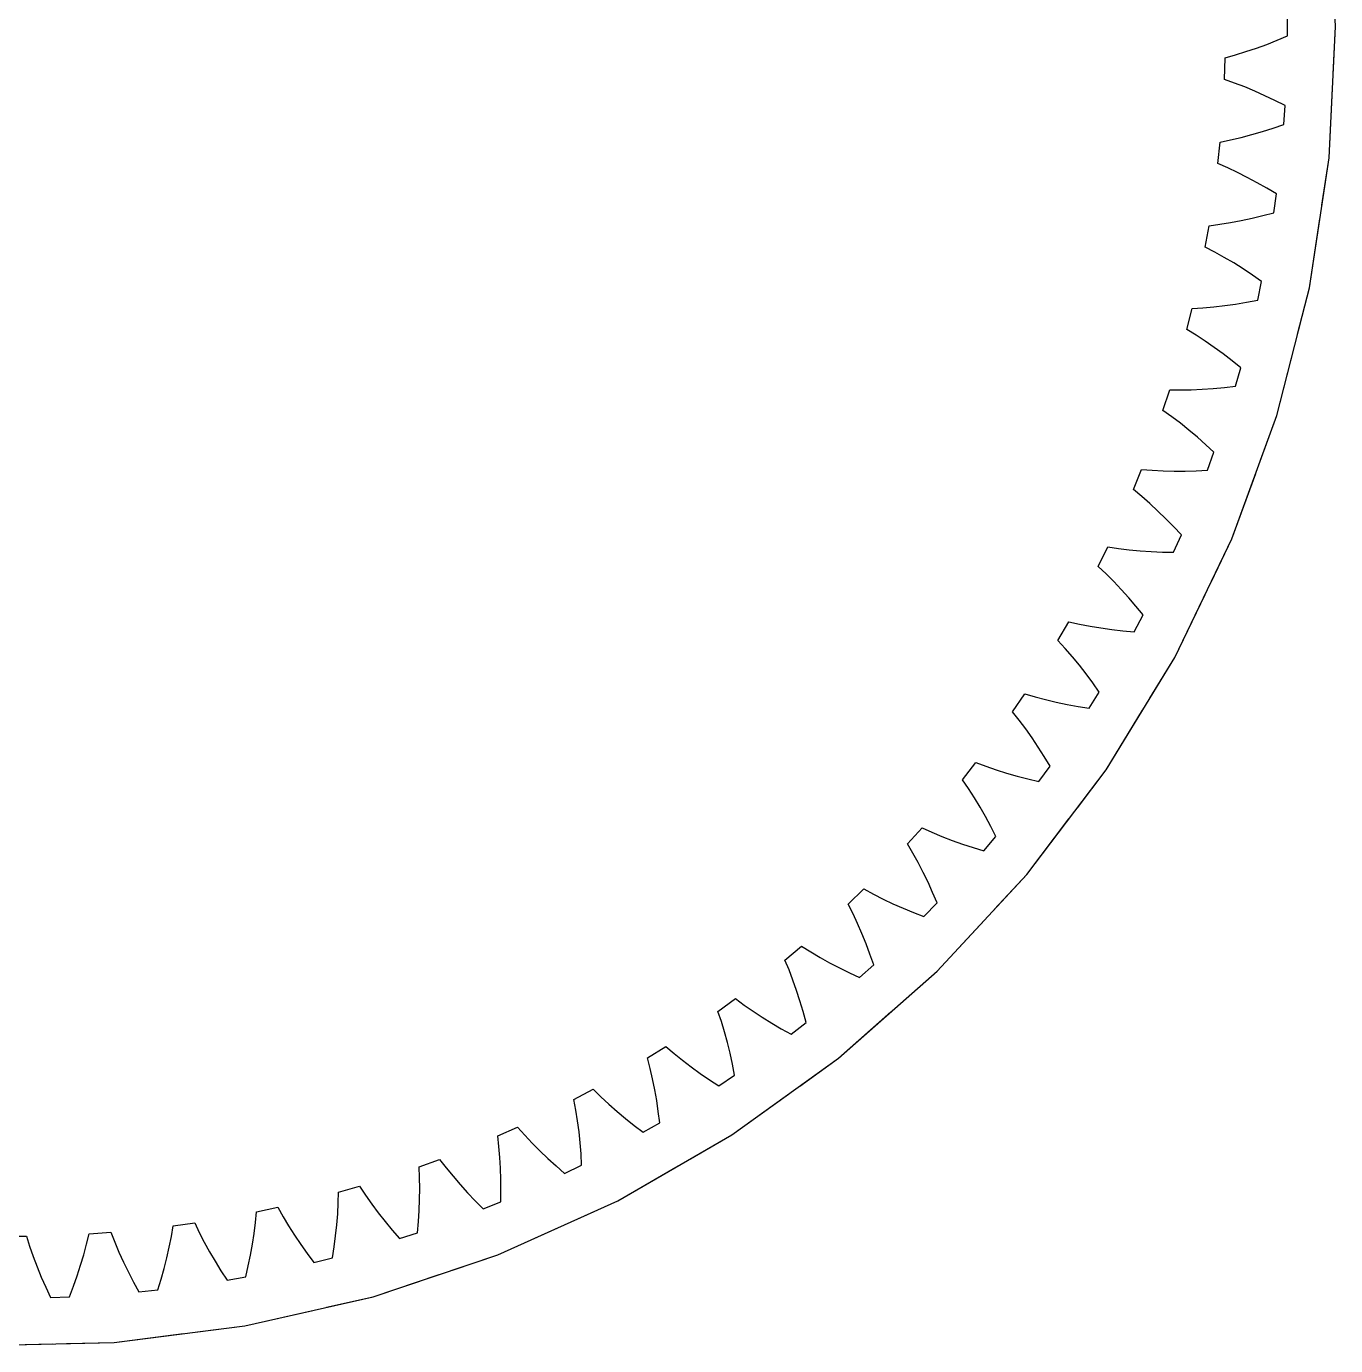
# Model space of a CAD drawing. Header units: millimetres. Extents: x -25 to 138, y -20 to 88.
# Drawn here: x 0.2 to 24, y 39 to 62.99 of the extents above; entities that cross this region are included whole.
import ezdxf

# ---------------------------------------------------------------- set-up
doc = ezdxf.new("R2010")
doc.units = ezdxf.units.MM
doc.linetypes.add('DASHED', pattern=[1.524, 1.27, -0.254])
doc.layers.add('HIDDEN', color=8, linetype='DASHED')
doc.layers.add('VISIBLE', color=7, linetype='CONTINUOUS')

msp = doc.modelspace()

# ---------------------------------------------------------------- linework, layer by layer
at = {"layer": 'HIDDEN'}
for points in [[(24, 62.99254), (23.88074, 65.38217)], [(23.12435, 62.81948), (23.12435, 63.1656)], [(-0.59834, 39), (1.79352, 39.05965), (4.16756, 39.35715), (6.50017, 39.88956), (8.76818, 40.65157), (10.94906, 41.63562), (13.02111, 42.83192), (14.96376, 44.22858), (16.75768, 45.81174), (18.38507, 47.56564), (19.82973, 49.47286), (21.07732, 51.51444), (22.11543, 53.67011), (22.93375, 55.91842), (23.52414, 58.23703), (23.88074, 60.60291), (24, 62.99254)], [(22.55903, 62.59675), (22.74766, 62.66593)], [(22.74766, 62.66593), (22.93611, 62.74024)], [(22.93611, 62.74024), (23.12435, 62.81948)], [(21.9788, 62.02704), (21.99261, 62.42253)], [(21.99261, 62.42253), (22.18146, 62.47472)], [(22.18146, 62.47472), (22.37028, 62.53292)], [(22.37028, 62.53292), (22.55903, 62.59675)], [(22.16354, 61.9618), (21.9788, 62.02704)], [(22.34785, 61.89057), (22.16354, 61.9618)], [(22.53168, 61.81373), (22.34785, 61.89057)], [(22.71503, 61.73156), (22.53168, 61.81373)], [(22.89784, 61.64429), (22.71503, 61.73156)], [(23.08009, 61.5521), (22.89784, 61.64429)], [(23.05595, 61.20683), (23.08009, 61.5521)], [(22.86264, 61.14091), (23.05595, 61.20683)], [(22.0913, 60.92868), (22.28372, 60.97357)], [(22.28372, 60.97357), (22.47647, 61.02408)], [(22.47647, 61.02408), (22.66946, 61.07993)], [(22.66946, 61.07993), (22.86264, 61.14091)], [(21.85791, 60.49623), (21.89928, 60.88979)], [(21.89928, 60.88979), (22.0913, 60.92868)], [(22.03765, 60.41826), (21.85791, 60.49623)], [(22.21654, 60.33435), (22.03765, 60.41826)], [(22.39457, 60.24487), (22.21654, 60.33435)], [(22.57173, 60.15011), (22.39457, 60.24487)], [(22.74801, 60.0503), (22.57173, 60.15011)], [(22.92339, 59.94563), (22.74801, 60.0503)], [(22.87522, 59.60288), (22.92339, 59.94563)], [(22.2844, 59.46099), (22.48082, 59.50325)], [(22.48082, 59.50325), (22.67779, 59.5506)], [(22.67779, 59.5506), (22.87522, 59.60288)], [(21.63054, 58.97758), (21.69925, 59.36729)], [(21.69925, 59.36729), (21.89352, 59.3927)], [(21.89352, 59.3927), (22.08861, 59.42405)], [(22.08861, 59.42405), (22.2844, 59.46099)], [(21.8044, 58.88726), (21.63054, 58.97758)], [(21.977, 58.79108), (21.8044, 58.88726)], [(22.14835, 58.6894), (21.977, 58.79108)], [(22.31847, 58.58251), (22.14835, 58.6894)], [(22.48736, 58.47064), (22.31847, 58.58251)], [(22.65501, 58.35399), (22.48736, 58.47064)], [(22.58305, 58.01544), (22.65501, 58.35399)], [(21.29777, 57.47849), (21.39351, 57.86246)], [(21.39351, 57.86246), (21.58908, 57.87425)], [(21.58908, 57.87425), (21.78587, 57.89192)], [(21.78587, 57.89192), (21.98377, 57.91511)], [(21.98377, 57.91511), (22.18266, 57.94357)], [(22.18266, 57.94357), (22.38245, 57.97707)], [(22.38245, 57.97707), (22.58305, 58.01544)], [(21.46491, 57.37626), (21.29777, 57.47849)], [(21.63038, 57.26827), (21.46491, 57.37626)], [(21.79422, 57.15489), (21.63038, 57.26827)], [(21.95648, 57.03639), (21.79422, 57.15489)], [(22.11715, 56.91302), (21.95648, 57.03639)], [(22.27626, 56.78496), (22.11715, 56.91302)], [(22.18085, 56.45225), (22.27626, 56.78496)], [(20.86125, 56.00626), (20.98354, 56.38262)], [(20.98354, 56.38262), (21.17945, 56.38074)], [(21.17945, 56.38074), (21.377, 56.38464)], [(21.377, 56.38464), (21.57604, 56.39397)], [(21.57604, 56.39397), (21.77642, 56.40848)], [(21.77642, 56.40848), (21.97806, 56.42796)], [(21.97806, 56.42796), (22.18085, 56.45225)], [(21.02086, 55.89263), (20.86125, 56.00626)], [(21.17839, 55.77336), (21.02086, 55.89263)], [(21.33392, 55.64882), (21.17839, 55.77336)], [(21.48751, 55.5193), (21.33392, 55.64882)], [(21.63919, 55.38501), (21.48751, 55.5193)], [(21.78897, 55.24617), (21.63919, 55.38501)], [(21.67059, 54.92093), (21.78897, 55.24617)], [(20.3231, 54.56807), (20.47134, 54.93499)], [(20.47134, 54.93499), (20.66665, 54.91945)], [(20.66665, 54.91945), (20.86399, 54.90955)], [(20.86399, 54.90955), (21.06318, 54.90498)], [(21.06318, 54.90498), (21.2641, 54.90547)], [(21.2641, 54.90547), (21.4666, 54.91084)], [(21.4666, 54.91084), (21.67059, 54.92093)], [(20.47438, 54.44358), (20.3231, 54.56807)], [(20.62321, 54.31361), (20.47438, 54.44358)], [(20.76968, 54.17853), (20.62321, 54.31361)], [(20.91386, 54.03861), (20.76968, 54.17853)], [(21.0558, 53.89407), (20.91386, 54.03861)], [(21.05476, 53.42892), (21.19554, 53.74511)], [(21.19554, 53.74511), (21.0558, 53.89407)], [(19.68593, 53.17093), (19.85941, 53.5266)], [(19.85941, 53.5266), (20.05315, 53.49748)], [(20.05315, 53.49748), (20.24932, 53.47384)], [(20.24932, 53.47384), (20.44772, 53.45538)], [(20.44772, 53.45538), (20.64817, 53.44186)], [(20.64817, 53.44186), (20.85056, 53.43309)], [(20.85056, 53.43309), (21.05476, 53.42892)], [(19.82816, 53.03618), (19.68593, 53.17093)], [(19.96756, 52.89615), (19.82816, 53.03618)], [(20.10425, 52.75118), (19.96756, 52.89615)], [(20.23832, 52.60154), (20.10425, 52.75118)], [(20.36983, 52.44746), (20.23832, 52.60154)], [(20.49884, 52.28911), (20.36983, 52.44746)], [(18.95286, 51.82163), (19.15072, 52.16434)], [(19.15072, 52.16434), (19.34196, 52.12177)], [(19.34196, 52.12177), (19.536, 52.08451)], [(19.536, 52.08451), (19.73263, 52.05226)], [(20.33635, 51.98351), (20.49884, 52.28911)], [(19.73263, 52.05226), (19.93165, 52.02478)], [(19.93165, 52.02478), (20.13294, 52.00192)], [(20.13294, 52.00192), (20.33635, 51.98351)], [(19.08534, 51.67729), (18.95286, 51.82163)], [(19.21463, 51.52788), (19.08534, 51.67729)], [(19.34088, 51.37373), (19.21463, 51.52788)], [(19.46418, 51.2151), (19.34088, 51.37373)], [(19.58463, 51.05222), (19.46418, 51.2151)], [(19.51886, 50.59174), (19.70227, 50.88526)], [(19.70227, 50.88526), (19.58463, 51.05222)], [(18.12744, 50.52676), (18.34873, 50.85483)], [(18.34873, 50.85483), (18.53654, 50.79902)], [(18.53654, 50.79902), (18.72751, 50.74832)], [(18.72751, 50.74832), (18.9214, 50.70243)], [(18.9214, 50.70243), (19.11803, 50.66114)], [(19.11803, 50.66114), (19.31723, 50.62429)], [(19.31723, 50.62429), (19.51886, 50.59174)], [(18.24954, 50.37353), (18.12744, 50.52676)], [(18.36809, 50.21546), (18.24954, 50.37353)], [(18.48328, 50.05288), (18.36809, 50.21546)], [(18.59522, 49.88604), (18.48328, 50.05288)], [(18.704, 49.71515), (18.59522, 49.88604)], [(18.80971, 49.54039), (18.704, 49.71515)], [(17.21372, 49.29262), (17.45735, 49.60446)], [(17.45735, 49.60446), (17.64081, 49.53568)], [(17.64081, 49.53568), (17.82778, 49.47178)], [(17.82778, 49.47178), (18.018, 49.41247)], [(18.60627, 49.26038), (18.80971, 49.54039)], [(17.32483, 49.13125), (17.21372, 49.29262)], [(18.018, 49.41247), (18.21126, 49.35757)], [(18.21126, 49.35757), (18.40741, 49.30692)], [(18.40741, 49.30692), (18.60627, 49.26038)], [(17.43207, 48.96529), (17.32483, 49.13125)], [(17.53563, 48.79507), (17.43207, 48.96529)], [(17.63566, 48.62083), (17.53563, 48.79507)], [(17.73226, 48.44277), (17.63566, 48.62083)], [(16.21613, 48.12522), (16.48092, 48.4193)], [(16.48092, 48.4193), (16.65913, 48.3379)], [(16.65913, 48.3379), (16.84119, 48.26111)], [(16.84119, 48.26111), (17.02681, 48.18868)], [(17.60304, 47.99592), (17.82552, 48.26106)], [(17.82552, 48.26106), (17.73226, 48.44277)], [(16.31571, 47.95649), (16.21613, 48.12522)], [(17.02681, 48.18868), (17.21578, 48.12043)], [(17.21578, 48.12043), (17.4079, 48.05622)], [(17.4079, 48.05622), (17.60304, 47.99592)], [(16.41111, 47.78346), (16.31571, 47.95649)], [(16.50255, 47.60643), (16.41111, 47.78346)], [(16.59018, 47.42563), (16.50255, 47.60643)], [(15.13953, 47.03026), (15.4242, 47.30515)], [(15.4242, 47.30515), (15.5963, 47.21152)], [(16.67412, 47.24127), (16.59018, 47.42563)], [(15.22711, 46.85499), (15.13953, 47.03026)], [(15.5963, 47.21152), (15.77255, 47.12221)], [(15.77255, 47.12221), (15.95267, 47.03701)], [(15.95267, 47.03701), (16.13641, 46.95575)], [(16.51405, 46.80453), (16.75448, 47.0535)], [(16.75448, 47.0535), (16.67412, 47.24127)], [(15.3102, 46.67573), (15.22711, 46.85499)], [(16.13641, 46.95575), (16.32359, 46.87829)], [(16.32359, 46.87829), (16.51405, 46.80453)], [(15.38907, 46.49275), (15.3102, 46.67573)], [(15.46387, 46.30628), (15.38907, 46.49275)], [(15.53475, 46.11651), (15.46387, 46.30628)], [(13.98918, 46.01306), (14.29233, 46.26743)], [(14.29233, 46.26743), (14.45748, 46.16202)], [(14.45748, 46.16202), (14.62707, 46.06064)], [(15.60182, 45.9236), (15.53475, 46.11651)], [(14.06431, 45.83211), (13.98918, 46.01306)], [(14.13471, 45.64749), (14.06431, 45.83211)], [(14.62707, 46.06064), (14.80081, 45.96308)], [(14.80081, 45.96308), (14.97843, 45.86919)], [(14.97843, 45.86919), (15.15976, 45.77886)], [(15.34461, 45.692), (15.60182, 45.9236)], [(14.20061, 45.45946), (14.13471, 45.64749)], [(15.15976, 45.77886), (15.34461, 45.692)], [(14.26223, 45.26822), (14.20061, 45.45946)], [(12.77068, 45.07858), (13.09083, 45.31119)], [(13.09083, 45.31119), (13.24822, 45.19451)], [(13.24822, 45.19451), (13.41033, 45.08155)], [(14.3197, 45.07397), (14.26223, 45.26822)], [(12.833, 44.89284), (12.77068, 45.07858)], [(12.89034, 44.70376), (12.833, 44.89284)], [(13.41033, 45.08155), (13.57684, 44.97211)], [(13.57684, 44.97211), (13.74748, 44.86606)], [(13.74748, 44.86606), (13.92206, 44.7633)], [(14.1004, 44.66376), (14.37314, 44.87685)], [(14.37314, 44.87685), (14.3197, 45.07397)], [(12.94297, 44.51158), (12.89034, 44.70376)], [(13.92206, 44.7633), (14.1004, 44.66376)], [(11.48995, 44.23138), (11.82555, 44.44109)], [(11.82555, 44.44109), (11.97442, 44.31372)], [(12.9911, 44.31652), (12.94297, 44.51158)], [(11.53917, 44.04174), (11.48995, 44.23138)], [(11.97442, 44.31372), (12.12826, 44.18972)], [(12.12826, 44.18972), (12.28672, 44.06893)], [(13.03488, 44.11873), (12.9911, 44.31652)], [(11.58318, 43.84912), (11.53917, 44.04174)], [(12.28672, 44.06893), (12.44956, 43.95124)], [(12.44956, 43.95124), (12.61654, 43.83656)], [(12.7875, 43.72481), (13.07444, 43.91836)], [(13.07444, 43.91836), (13.03488, 44.11873)], [(11.62228, 43.65374), (11.58318, 43.84912)], [(12.61654, 43.83656), (12.7875, 43.72481)], [(10.15325, 43.47559), (10.50266, 43.66137)], [(10.18912, 43.28298), (10.15325, 43.47559)], [(10.50266, 43.66137), (10.64228, 43.52393)], [(10.64228, 43.52393), (10.7871, 43.3895)], [(11.65668, 43.4558), (11.62228, 43.65374)], [(11.68656, 43.25544), (11.65668, 43.4558)], [(10.21959, 43.08775), (10.18912, 43.28298)], [(10.7871, 43.3895), (10.93675, 43.25795)], [(10.93675, 43.25795), (11.09098, 43.12919)], [(11.71205, 43.05279), (11.68656, 43.25544)], [(8.76709, 42.81487), (9.1286, 42.97583)], [(9.1286, 42.97583), (9.2583, 42.82898)], [(10.24496, 42.89012), (10.21959, 43.08775)], [(11.09098, 43.12919), (11.24956, 43.00313)], [(11.24956, 43.00313), (11.4123, 42.87974)], [(11.4123, 42.87974), (11.71205, 43.05279)], [(8.78943, 42.62023), (8.76709, 42.81487)], [(9.2583, 42.82898), (9.39338, 42.68478)], [(10.26547, 42.69026), (10.24496, 42.89012)], [(8.80621, 42.42336), (8.78943, 42.62023)], [(9.39338, 42.68478), (9.53349, 42.54312)], [(9.53349, 42.54312), (9.67836, 42.40391)], [(10.2813, 42.4883), (10.26547, 42.69026)], [(10.29259, 42.28437), (10.2813, 42.4883)], [(7.33821, 42.25247), (7.71007, 42.38781)], [(7.34692, 42.05674), (7.33821, 42.25247)], [(7.71007, 42.38781), (7.82921, 42.23227)], [(7.82921, 42.23227), (7.9539, 42.079)], [(8.81773, 42.22444), (8.80621, 42.42336)], [(9.67836, 42.40391), (9.82776, 42.2671)], [(9.82776, 42.2671), (9.98151, 42.13265)], [(9.98151, 42.13265), (10.29259, 42.28437)], [(7.34992, 41.85917), (7.34692, 42.05674)], [(7.9539, 42.079), (8.08379, 41.92791)], [(8.82425, 42.02363), (8.81773, 42.22444)], [(8.82595, 41.82106), (8.82425, 42.02363)], [(5.86862, 41.59524), (5.87358, 41.7911)], [(5.87358, 41.7911), (6.25398, 41.90018)], [(6.25398, 41.90018), (6.36197, 41.73671)], [(7.34754, 41.65994), (7.34992, 41.85917)], [(8.08379, 41.92791), (8.2186, 41.77893)], [(8.2186, 41.77893), (8.35809, 41.63203)], [(8.82299, 41.61684), (8.82595, 41.82106)], [(4.38033, 41.43303), (4.76741, 41.5153)], [(4.76741, 41.5153), (4.86374, 41.3447)], [(5.85783, 41.39795), (5.86862, 41.59524)], [(6.36197, 41.73671), (6.47567, 41.57511)], [(6.47567, 41.57511), (6.5947, 41.41532)], [(7.34004, 41.45916), (7.34754, 41.65994)], [(8.35809, 41.63203), (8.50208, 41.48719)], [(8.50208, 41.48719), (8.82299, 41.61684)], [(4.36172, 41.23799), (4.38033, 41.43303)], [(4.86374, 41.3447), (4.96589, 41.17556)], [(5.84156, 41.19936), (5.85783, 41.39795)], [(6.5947, 41.41532), (6.71879, 41.25731)], [(7.3276, 41.25697), (7.34004, 41.45916)], [(1.29162, 40.84267), (1.3372, 41.03322)], [(1.3372, 41.03322), (1.73196, 41.06082)], [(1.73196, 41.06082), (1.80361, 40.87847)], [(2.83358, 40.98672), (2.86575, 41.17999)], [(2.86575, 41.17999), (3.25762, 41.23506)], [(3.25762, 41.23506), (3.34182, 41.05815)], [(3.34182, 41.05815), (3.43192, 40.8823)], [(4.30711, 40.84496), (4.3372, 41.04193)], [(4.3372, 41.04193), (4.36172, 41.23799)], [(4.96589, 41.17556), (5.07349, 41.00786)], [(5.82006, 40.9996), (5.84156, 41.19936)], [(6.71879, 41.25731), (6.8477, 41.10104)], [(6.8477, 41.10104), (6.98123, 40.9465)], [(6.98123, 40.9465), (7.3104, 41.05345)], [(7.3104, 41.05345), (7.3276, 41.25697)], [(-0.19786, 40.99343), (0.19786, 40.99343)], [(0.19786, 40.99343), (0.25662, 40.80652)], [(0.25662, 40.80652), (0.32137, 40.61985)], [(1.24005, 40.65193), (1.29162, 40.84267)], [(1.80361, 40.87847), (1.88123, 40.69676)], [(2.75168, 40.59846), (2.79543, 40.79285)], [(2.79543, 40.79285), (2.83358, 40.98672)], [(3.43192, 40.8823), (3.52756, 40.70751)], [(4.27174, 40.64719), (4.30711, 40.84496)], [(5.07349, 41.00786), (5.18625, 40.84157)], [(5.18625, 40.84157), (5.30394, 40.67669)], [(5.7622, 40.59695), (5.79356, 40.79877)], [(5.79356, 40.79877), (5.82006, 40.9996)], [(0.32137, 40.61985), (0.39175, 40.43344)], [(1.18285, 40.46107), (1.24005, 40.65193)], [(1.88123, 40.69676), (1.96444, 40.51572)], [(2.7026, 40.40364), (2.75168, 40.59846)], [(3.52756, 40.70751), (3.62844, 40.53376)], [(4.23128, 40.44869), (4.27174, 40.64719)], [(5.30394, 40.67669), (5.42637, 40.51321)], [(5.42637, 40.51321), (5.7622, 40.59695)], [(0.39175, 40.43344), (0.46747, 40.24734)], [(1.12029, 40.27014), (1.18285, 40.46107)], [(1.96444, 40.51572), (2.05296, 40.33536)], [(2.05296, 40.33536), (2.14656, 40.1557)], [(2.6484, 40.20845), (2.7026, 40.40364)], [(3.62844, 40.53376), (3.73435, 40.36107)], [(3.73435, 40.36107), (3.84507, 40.18945)], [(4.18593, 40.24955), (4.23128, 40.44869)], [(0.46747, 40.24734), (0.54831, 40.06159)], [(0.97998, 39.88831), (1.05261, 40.07921)], [(1.05261, 40.07921), (1.12029, 40.27014)], [(2.14656, 40.1557), (2.24504, 39.97678)], [(2.58926, 40.01295), (2.6484, 40.20845)], [(3.84507, 40.18945), (4.18593, 40.24955)], [(0.54831, 40.06159), (0.63408, 39.87624)], [(0.63408, 39.87624), (0.97998, 39.88831)], [(2.24504, 39.97678), (2.58926, 40.01295)]]:
    msp.add_lwpolyline(points, dxfattribs=at)
at = {"layer": 'VISIBLE'}
for points in [[(24, 62.99254), (23.88074, 65.38217)], [(23.12435, 62.81948), (23.12435, 63.1656)], [(-0.59834, 39), (1.79352, 39.05965), (4.16756, 39.35715), (6.50017, 39.88956), (8.76818, 40.65157), (10.94906, 41.63562), (13.02111, 42.83192), (14.96376, 44.22858), (16.75768, 45.81174), (18.38507, 47.56564), (19.82973, 49.47286), (21.07732, 51.51444), (22.11543, 53.67011), (22.93375, 55.91842), (23.52414, 58.23703), (23.88074, 60.60291), (24, 62.99254)], [(22.55903, 62.59675), (22.74766, 62.66593)], [(22.74766, 62.66593), (22.93611, 62.74024)], [(22.93611, 62.74024), (23.12435, 62.81948)], [(21.9788, 62.02704), (21.99261, 62.42253)], [(21.99261, 62.42253), (22.18146, 62.47472)], [(22.18146, 62.47472), (22.37028, 62.53292)], [(22.37028, 62.53292), (22.55903, 62.59675)], [(22.16354, 61.9618), (21.9788, 62.02704)], [(22.34785, 61.89057), (22.16354, 61.9618)], [(22.53168, 61.81373), (22.34785, 61.89057)], [(22.71503, 61.73156), (22.53168, 61.81373)], [(22.89784, 61.64429), (22.71503, 61.73156)], [(23.08009, 61.5521), (22.89784, 61.64429)], [(23.05595, 61.20683), (23.08009, 61.5521)], [(22.86264, 61.14091), (23.05595, 61.20683)], [(22.0913, 60.92868), (22.28372, 60.97357)], [(22.28372, 60.97357), (22.47647, 61.02408)], [(22.47647, 61.02408), (22.66946, 61.07993)], [(22.66946, 61.07993), (22.86264, 61.14091)], [(21.85791, 60.49623), (21.89928, 60.88979)], [(21.89928, 60.88979), (22.0913, 60.92868)], [(22.03765, 60.41826), (21.85791, 60.49623)], [(22.21654, 60.33435), (22.03765, 60.41826)], [(22.39457, 60.24487), (22.21654, 60.33435)], [(22.57173, 60.15011), (22.39457, 60.24487)], [(22.74801, 60.0503), (22.57173, 60.15011)], [(22.92339, 59.94563), (22.74801, 60.0503)], [(22.87522, 59.60288), (22.92339, 59.94563)], [(22.2844, 59.46099), (22.48082, 59.50325)], [(22.48082, 59.50325), (22.67779, 59.5506)], [(22.67779, 59.5506), (22.87522, 59.60288)], [(21.63054, 58.97758), (21.69925, 59.36729)], [(21.69925, 59.36729), (21.89352, 59.3927)], [(21.89352, 59.3927), (22.08861, 59.42405)], [(22.08861, 59.42405), (22.2844, 59.46099)], [(21.8044, 58.88726), (21.63054, 58.97758)], [(21.977, 58.79108), (21.8044, 58.88726)], [(22.14835, 58.6894), (21.977, 58.79108)], [(22.31847, 58.58251), (22.14835, 58.6894)], [(22.48736, 58.47064), (22.31847, 58.58251)], [(22.65501, 58.35399), (22.48736, 58.47064)], [(22.58305, 58.01544), (22.65501, 58.35399)], [(21.29777, 57.47849), (21.39351, 57.86246)], [(21.39351, 57.86246), (21.58908, 57.87425)], [(21.58908, 57.87425), (21.78587, 57.89192)], [(21.78587, 57.89192), (21.98377, 57.91511)], [(21.98377, 57.91511), (22.18266, 57.94357)], [(22.18266, 57.94357), (22.38245, 57.97707)], [(22.38245, 57.97707), (22.58305, 58.01544)], [(21.46491, 57.37626), (21.29777, 57.47849)], [(21.63038, 57.26827), (21.46491, 57.37626)], [(21.79422, 57.15489), (21.63038, 57.26827)], [(21.95648, 57.03639), (21.79422, 57.15489)], [(22.11715, 56.91302), (21.95648, 57.03639)], [(22.27626, 56.78496), (22.11715, 56.91302)], [(22.18085, 56.45225), (22.27626, 56.78496)], [(20.86125, 56.00626), (20.98354, 56.38262)], [(20.98354, 56.38262), (21.17945, 56.38074)], [(21.17945, 56.38074), (21.377, 56.38464)], [(21.377, 56.38464), (21.57604, 56.39397)], [(21.57604, 56.39397), (21.77642, 56.40848)], [(21.77642, 56.40848), (21.97806, 56.42796)], [(21.97806, 56.42796), (22.18085, 56.45225)], [(21.02086, 55.89263), (20.86125, 56.00626)], [(21.17839, 55.77336), (21.02086, 55.89263)], [(21.33392, 55.64882), (21.17839, 55.77336)], [(21.48751, 55.5193), (21.33392, 55.64882)], [(21.63919, 55.38501), (21.48751, 55.5193)], [(21.78897, 55.24617), (21.63919, 55.38501)], [(21.67059, 54.92093), (21.78897, 55.24617)], [(20.3231, 54.56807), (20.47134, 54.93499)], [(20.47134, 54.93499), (20.66665, 54.91945)], [(20.66665, 54.91945), (20.86399, 54.90955)], [(20.86399, 54.90955), (21.06318, 54.90498)], [(21.06318, 54.90498), (21.2641, 54.90547)], [(21.2641, 54.90547), (21.4666, 54.91084)], [(21.4666, 54.91084), (21.67059, 54.92093)], [(20.47438, 54.44358), (20.3231, 54.56807)], [(20.62321, 54.31361), (20.47438, 54.44358)], [(20.76968, 54.17853), (20.62321, 54.31361)], [(20.91386, 54.03861), (20.76968, 54.17853)], [(21.0558, 53.89407), (20.91386, 54.03861)], [(21.05476, 53.42892), (21.19554, 53.74511)], [(21.19554, 53.74511), (21.0558, 53.89407)], [(19.68593, 53.17093), (19.85941, 53.5266)], [(19.85941, 53.5266), (20.05315, 53.49748)], [(20.05315, 53.49748), (20.24932, 53.47384)], [(20.24932, 53.47384), (20.44772, 53.45538)], [(20.44772, 53.45538), (20.64817, 53.44186)], [(20.64817, 53.44186), (20.85056, 53.43309)], [(20.85056, 53.43309), (21.05476, 53.42892)], [(19.82816, 53.03618), (19.68593, 53.17093)], [(19.96756, 52.89615), (19.82816, 53.03618)], [(20.10425, 52.75118), (19.96756, 52.89615)], [(20.23832, 52.60154), (20.10425, 52.75118)], [(20.36983, 52.44746), (20.23832, 52.60154)], [(20.49884, 52.28911), (20.36983, 52.44746)], [(18.95286, 51.82163), (19.15072, 52.16434)], [(19.15072, 52.16434), (19.34196, 52.12177)], [(19.34196, 52.12177), (19.536, 52.08451)], [(19.536, 52.08451), (19.73263, 52.05226)], [(20.33635, 51.98351), (20.49884, 52.28911)], [(19.73263, 52.05226), (19.93165, 52.02478)], [(19.93165, 52.02478), (20.13294, 52.00192)], [(20.13294, 52.00192), (20.33635, 51.98351)], [(19.08534, 51.67729), (18.95286, 51.82163)], [(19.21463, 51.52788), (19.08534, 51.67729)], [(19.34088, 51.37373), (19.21463, 51.52788)], [(19.46418, 51.2151), (19.34088, 51.37373)], [(19.58463, 51.05222), (19.46418, 51.2151)], [(19.51886, 50.59174), (19.70227, 50.88526)], [(19.70227, 50.88526), (19.58463, 51.05222)], [(18.12744, 50.52676), (18.34873, 50.85483)], [(18.34873, 50.85483), (18.53654, 50.79902)], [(18.53654, 50.79902), (18.72751, 50.74832)], [(18.72751, 50.74832), (18.9214, 50.70243)], [(18.9214, 50.70243), (19.11803, 50.66114)], [(19.11803, 50.66114), (19.31723, 50.62429)], [(19.31723, 50.62429), (19.51886, 50.59174)], [(18.24954, 50.37353), (18.12744, 50.52676)], [(18.36809, 50.21546), (18.24954, 50.37353)], [(18.48328, 50.05288), (18.36809, 50.21546)], [(18.59522, 49.88604), (18.48328, 50.05288)], [(18.704, 49.71515), (18.59522, 49.88604)], [(18.80971, 49.54039), (18.704, 49.71515)], [(17.21372, 49.29262), (17.45735, 49.60446)], [(17.45735, 49.60446), (17.64081, 49.53568)], [(17.64081, 49.53568), (17.82778, 49.47178)], [(17.82778, 49.47178), (18.018, 49.41247)], [(18.60627, 49.26038), (18.80971, 49.54039)], [(17.32483, 49.13125), (17.21372, 49.29262)], [(18.018, 49.41247), (18.21126, 49.35757)], [(18.21126, 49.35757), (18.40741, 49.30692)], [(18.40741, 49.30692), (18.60627, 49.26038)], [(17.43207, 48.96529), (17.32483, 49.13125)], [(17.53563, 48.79507), (17.43207, 48.96529)], [(17.63566, 48.62083), (17.53563, 48.79507)], [(17.73226, 48.44277), (17.63566, 48.62083)], [(16.21613, 48.12522), (16.48092, 48.4193)], [(16.48092, 48.4193), (16.65913, 48.3379)], [(16.65913, 48.3379), (16.84119, 48.26111)], [(16.84119, 48.26111), (17.02681, 48.18868)], [(17.60304, 47.99592), (17.82552, 48.26106)], [(17.82552, 48.26106), (17.73226, 48.44277)], [(16.31571, 47.95649), (16.21613, 48.12522)], [(17.02681, 48.18868), (17.21578, 48.12043)], [(17.21578, 48.12043), (17.4079, 48.05622)], [(17.4079, 48.05622), (17.60304, 47.99592)], [(16.41111, 47.78346), (16.31571, 47.95649)], [(16.50255, 47.60643), (16.41111, 47.78346)], [(16.59018, 47.42563), (16.50255, 47.60643)], [(15.13953, 47.03026), (15.4242, 47.30515)], [(15.4242, 47.30515), (15.5963, 47.21152)], [(16.67412, 47.24127), (16.59018, 47.42563)], [(15.22711, 46.85499), (15.13953, 47.03026)], [(15.5963, 47.21152), (15.77255, 47.12221)], [(15.77255, 47.12221), (15.95267, 47.03701)], [(15.95267, 47.03701), (16.13641, 46.95575)], [(16.51405, 46.80453), (16.75448, 47.0535)], [(16.75448, 47.0535), (16.67412, 47.24127)], [(15.3102, 46.67573), (15.22711, 46.85499)], [(16.13641, 46.95575), (16.32359, 46.87829)], [(16.32359, 46.87829), (16.51405, 46.80453)], [(15.38907, 46.49275), (15.3102, 46.67573)], [(15.46387, 46.30628), (15.38907, 46.49275)], [(15.53475, 46.11651), (15.46387, 46.30628)], [(13.98918, 46.01306), (14.29233, 46.26743)], [(14.29233, 46.26743), (14.45748, 46.16202)], [(14.45748, 46.16202), (14.62707, 46.06064)], [(15.60182, 45.9236), (15.53475, 46.11651)], [(14.06431, 45.83211), (13.98918, 46.01306)], [(14.13471, 45.64749), (14.06431, 45.83211)], [(14.62707, 46.06064), (14.80081, 45.96308)], [(14.80081, 45.96308), (14.97843, 45.86919)], [(14.97843, 45.86919), (15.15976, 45.77886)], [(15.34461, 45.692), (15.60182, 45.9236)], [(14.20061, 45.45946), (14.13471, 45.64749)], [(15.15976, 45.77886), (15.34461, 45.692)], [(14.26223, 45.26822), (14.20061, 45.45946)], [(12.77068, 45.07858), (13.09083, 45.31119)], [(13.09083, 45.31119), (13.24822, 45.19451)], [(13.24822, 45.19451), (13.41033, 45.08155)], [(14.3197, 45.07397), (14.26223, 45.26822)], [(12.833, 44.89284), (12.77068, 45.07858)], [(12.89034, 44.70376), (12.833, 44.89284)], [(13.41033, 45.08155), (13.57684, 44.97211)], [(13.57684, 44.97211), (13.74748, 44.86606)], [(13.74748, 44.86606), (13.92206, 44.7633)], [(14.1004, 44.66376), (14.37314, 44.87685)], [(14.37314, 44.87685), (14.3197, 45.07397)], [(12.94297, 44.51158), (12.89034, 44.70376)], [(13.92206, 44.7633), (14.1004, 44.66376)], [(11.48995, 44.23138), (11.82555, 44.44109)], [(11.82555, 44.44109), (11.97442, 44.31372)], [(12.9911, 44.31652), (12.94297, 44.51158)], [(11.53917, 44.04174), (11.48995, 44.23138)], [(11.97442, 44.31372), (12.12826, 44.18972)], [(12.12826, 44.18972), (12.28672, 44.06893)], [(13.03488, 44.11873), (12.9911, 44.31652)], [(11.58318, 43.84912), (11.53917, 44.04174)], [(12.28672, 44.06893), (12.44956, 43.95124)], [(12.44956, 43.95124), (12.61654, 43.83656)], [(12.7875, 43.72481), (13.07444, 43.91836)], [(13.07444, 43.91836), (13.03488, 44.11873)], [(11.62228, 43.65374), (11.58318, 43.84912)], [(12.61654, 43.83656), (12.7875, 43.72481)], [(10.15325, 43.47559), (10.50266, 43.66137)], [(10.18912, 43.28298), (10.15325, 43.47559)], [(10.50266, 43.66137), (10.64228, 43.52393)], [(10.64228, 43.52393), (10.7871, 43.3895)], [(11.65668, 43.4558), (11.62228, 43.65374)], [(11.68656, 43.25544), (11.65668, 43.4558)], [(10.21959, 43.08775), (10.18912, 43.28298)], [(10.7871, 43.3895), (10.93675, 43.25795)], [(10.93675, 43.25795), (11.09098, 43.12919)], [(11.71205, 43.05279), (11.68656, 43.25544)], [(8.76709, 42.81487), (9.1286, 42.97583)], [(9.1286, 42.97583), (9.2583, 42.82898)], [(10.24496, 42.89012), (10.21959, 43.08775)], [(11.09098, 43.12919), (11.24956, 43.00313)], [(11.24956, 43.00313), (11.4123, 42.87974)], [(11.4123, 42.87974), (11.71205, 43.05279)], [(8.78943, 42.62023), (8.76709, 42.81487)], [(9.2583, 42.82898), (9.39338, 42.68478)], [(10.26547, 42.69026), (10.24496, 42.89012)], [(8.80621, 42.42336), (8.78943, 42.62023)], [(9.39338, 42.68478), (9.53349, 42.54312)], [(9.53349, 42.54312), (9.67836, 42.40391)], [(10.2813, 42.4883), (10.26547, 42.69026)], [(10.29259, 42.28437), (10.2813, 42.4883)], [(7.33821, 42.25247), (7.71007, 42.38781)], [(7.34692, 42.05674), (7.33821, 42.25247)], [(7.71007, 42.38781), (7.82921, 42.23227)], [(7.82921, 42.23227), (7.9539, 42.079)], [(8.81773, 42.22444), (8.80621, 42.42336)], [(9.67836, 42.40391), (9.82776, 42.2671)], [(9.82776, 42.2671), (9.98151, 42.13265)], [(9.98151, 42.13265), (10.29259, 42.28437)], [(7.34992, 41.85917), (7.34692, 42.05674)], [(7.9539, 42.079), (8.08379, 41.92791)], [(8.82425, 42.02363), (8.81773, 42.22444)], [(8.82595, 41.82106), (8.82425, 42.02363)], [(5.86862, 41.59524), (5.87358, 41.7911)], [(5.87358, 41.7911), (6.25398, 41.90018)], [(6.25398, 41.90018), (6.36197, 41.73671)], [(7.34754, 41.65994), (7.34992, 41.85917)], [(8.08379, 41.92791), (8.2186, 41.77893)], [(8.2186, 41.77893), (8.35809, 41.63203)], [(8.82299, 41.61684), (8.82595, 41.82106)], [(4.38033, 41.43303), (4.76741, 41.5153)], [(4.76741, 41.5153), (4.86374, 41.3447)], [(5.85783, 41.39795), (5.86862, 41.59524)], [(6.36197, 41.73671), (6.47567, 41.57511)], [(6.47567, 41.57511), (6.5947, 41.41532)], [(7.34004, 41.45916), (7.34754, 41.65994)], [(8.35809, 41.63203), (8.50208, 41.48719)], [(8.50208, 41.48719), (8.82299, 41.61684)], [(4.36172, 41.23799), (4.38033, 41.43303)], [(4.86374, 41.3447), (4.96589, 41.17556)], [(5.84156, 41.19936), (5.85783, 41.39795)], [(6.5947, 41.41532), (6.71879, 41.25731)], [(7.3276, 41.25697), (7.34004, 41.45916)], [(1.29162, 40.84267), (1.3372, 41.03322)], [(1.3372, 41.03322), (1.73196, 41.06082)], [(1.73196, 41.06082), (1.80361, 40.87847)], [(2.83358, 40.98672), (2.86575, 41.17999)], [(2.86575, 41.17999), (3.25762, 41.23506)], [(3.25762, 41.23506), (3.34182, 41.05815)], [(3.34182, 41.05815), (3.43192, 40.8823)], [(4.30711, 40.84496), (4.3372, 41.04193)], [(4.3372, 41.04193), (4.36172, 41.23799)], [(4.96589, 41.17556), (5.07349, 41.00786)], [(5.82006, 40.9996), (5.84156, 41.19936)], [(6.71879, 41.25731), (6.8477, 41.10104)], [(6.8477, 41.10104), (6.98123, 40.9465)], [(6.98123, 40.9465), (7.3104, 41.05345)], [(7.3104, 41.05345), (7.3276, 41.25697)], [(-0.19786, 40.99343), (0.19786, 40.99343)], [(0.19786, 40.99343), (0.25662, 40.80652)], [(0.25662, 40.80652), (0.32137, 40.61985)], [(1.24005, 40.65193), (1.29162, 40.84267)], [(1.80361, 40.87847), (1.88123, 40.69676)], [(2.75168, 40.59846), (2.79543, 40.79285)], [(2.79543, 40.79285), (2.83358, 40.98672)], [(3.43192, 40.8823), (3.52756, 40.70751)], [(4.27174, 40.64719), (4.30711, 40.84496)], [(5.07349, 41.00786), (5.18625, 40.84157)], [(5.18625, 40.84157), (5.30394, 40.67669)], [(5.7622, 40.59695), (5.79356, 40.79877)], [(5.79356, 40.79877), (5.82006, 40.9996)], [(0.32137, 40.61985), (0.39175, 40.43344)], [(1.18285, 40.46107), (1.24005, 40.65193)], [(1.88123, 40.69676), (1.96444, 40.51572)], [(2.7026, 40.40364), (2.75168, 40.59846)], [(3.52756, 40.70751), (3.62844, 40.53376)], [(4.23128, 40.44869), (4.27174, 40.64719)], [(5.30394, 40.67669), (5.42637, 40.51321)], [(5.42637, 40.51321), (5.7622, 40.59695)], [(0.39175, 40.43344), (0.46747, 40.24734)], [(1.12029, 40.27014), (1.18285, 40.46107)], [(1.96444, 40.51572), (2.05296, 40.33536)], [(2.05296, 40.33536), (2.14656, 40.1557)], [(2.6484, 40.20845), (2.7026, 40.40364)], [(3.62844, 40.53376), (3.73435, 40.36107)], [(3.73435, 40.36107), (3.84507, 40.18945)], [(4.18593, 40.24955), (4.23128, 40.44869)], [(0.46747, 40.24734), (0.54831, 40.06159)], [(0.97998, 39.88831), (1.05261, 40.07921)], [(1.05261, 40.07921), (1.12029, 40.27014)], [(2.14656, 40.1557), (2.24504, 39.97678)], [(2.58926, 40.01295), (2.6484, 40.20845)], [(3.84507, 40.18945), (4.18593, 40.24955)], [(0.54831, 40.06159), (0.63408, 39.87624)], [(0.63408, 39.87624), (0.97998, 39.88831)], [(2.24504, 39.97678), (2.58926, 40.01295)]]:
    msp.add_lwpolyline(points, dxfattribs=at)

doc.saveas('drawing.dxf')
